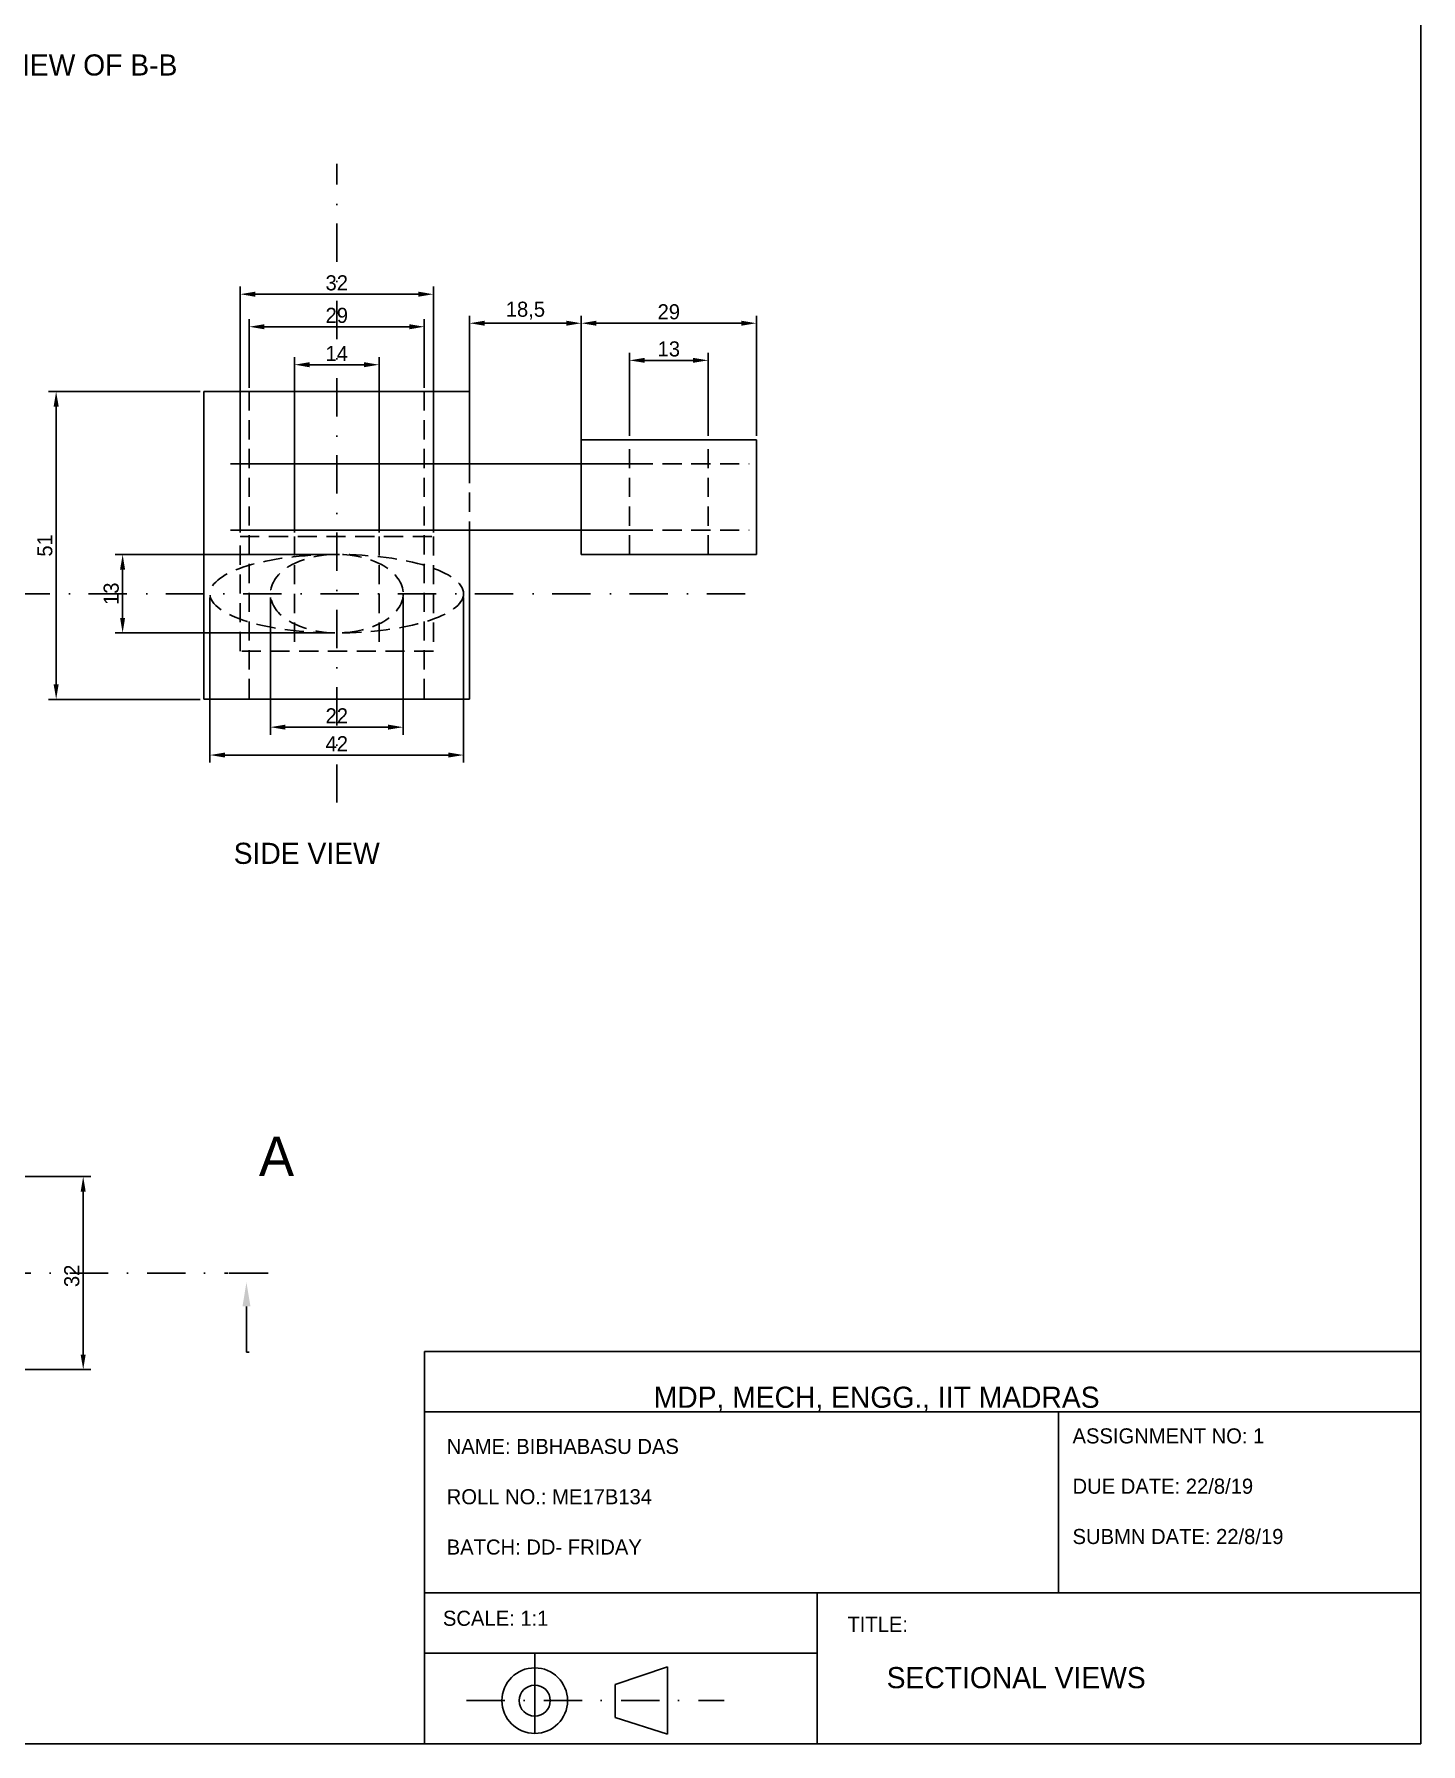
# Model space of a CAD drawing. Header units: millimetres. Extents: x 3191 to 4500, y 3127 to 3817.
# Drawn here: x 4270.2 to 4499.9, y 3126.9 to 3410.2 of the extents above; entities that cross this region are included whole.
import ezdxf
from ezdxf import colors
from ezdxf.entities.mleader import LeaderData, LeaderLine
from ezdxf.math import Vec2, Vec3

# ---------------------------------------------------------------- set-up
doc = ezdxf.new("R2010")
doc.units = ezdxf.units.MM
doc.linetypes.add('DASHDOT2', pattern=[12.7, 6.35, -3.175, 0, -3.175])
doc.linetypes.add('HIDDEN2', pattern=[4.7625, 3.175, -1.5875])
doc.dimstyles.new('ISO-25', dxfattribs={"dimtxt": 2.5, "dimasz": 2.5, "dimexe": 1.25, "dimexo": 0.625, "dimtad": 1, "dimtxsty": 'Standard', "dimcen": 2.5, "dimclrd": 3, "dimclre": 3, "dimadec": 0, "dimazin": 0, "dimtfac": 1, "dimtmove": 0, "dimatfit": 3, "dimfxl": 1, "dimarcsym": 0})

# ---------------------------------------------------------------- blocks, each defined once
blk = doc.blocks.new('*D154')
at = {"color": 3, "lineweight": -2, "transparency": 16777216}
for p, q in [((4247.45, 3220.93), (4279.58, 3220.93)), ((4278.33, 3218.43), (4278.33, 3191.43)), ((4247.45, 3188.93), (4279.58, 3188.93))]:
    blk.add_line(p, q, dxfattribs=at)
at = {"color": 3, "transparency": 16777216}
for points in [[(4277.91, 3218.43), (4278.74, 3218.43), (4278.33, 3220.93)], [(4277.91, 3191.43), (4278.74, 3191.43), (4278.33, 3188.93)]]:
    blk.add_solid(points, dxfattribs=at)
at = {"layer": 'Defpoints', "color": 0, "transparency": 16777216}
for p in [(4246.83, 3220.93), (4246.83, 3188.93), (4278.33, 3188.93)]:
    blk.add_point(p, dxfattribs=at)
at = {"color": 0, "transparency": 16777216, "insert": (4276.45, 3204.47), "char_height": 2.5, "attachment_point": 5, "rotation": 90}
blk.add_mtext('32', dxfattribs=at)
blk = doc.blocks.new('*D166')
at = {"color": 3, "lineweight": -2, "transparency": 16777216}
for p, q in [((4297.7, 3350.98), (4272.6, 3350.98)), ((4273.85, 3348.48), (4273.85, 3302.48)), ((4297.7, 3299.98), (4272.6, 3299.98))]:
    blk.add_line(p, q, dxfattribs=at)
at = {"color": 3, "transparency": 16777216}
for points in [[(4273.43, 3348.48), (4274.27, 3348.48), (4273.85, 3350.98)], [(4273.43, 3302.48), (4274.27, 3302.48), (4273.85, 3299.98)]]:
    blk.add_solid(points, dxfattribs=at)
at = {"layer": 'Defpoints', "color": 0, "transparency": 16777216}
for p in [(4298.33, 3350.98), (4273.85, 3299.98), (4298.33, 3299.98)]:
    blk.add_point(p, dxfattribs=at)
at = {"color": 0, "transparency": 16777216, "insert": (4271.98, 3325.48), "char_height": 2.5, "attachment_point": 5, "rotation": 90}
blk.add_mtext('51', dxfattribs=at)
blk = doc.blocks.new('*D167')
at = {"color": 3, "lineweight": -2, "transparency": 16777216}
for p, q in [((4299.33, 3316.86), (4299.33, 3289.5)), ((4341.33, 3316.86), (4341.33, 3289.5)), ((4301.83, 3290.75), (4338.83, 3290.75))]:
    blk.add_line(p, q, dxfattribs=at)
at = {"color": 3, "transparency": 16777216}
for points in [[(4301.83, 3291.17), (4301.83, 3290.34), (4299.33, 3290.75)], [(4338.83, 3291.17), (4338.83, 3290.34), (4341.33, 3290.75)]]:
    blk.add_solid(points, dxfattribs=at)
at = {"layer": 'Defpoints', "color": 0, "transparency": 16777216}
for p in [(4299.33, 3317.48), (4341.33, 3317.48), (4341.33, 3290.75)]:
    blk.add_point(p, dxfattribs=at)
at = {"color": 0, "transparency": 16777216, "insert": (4320.33, 3292.63), "char_height": 2.5, "attachment_point": 5}
blk.add_mtext('42', dxfattribs=at)
blk = doc.blocks.new('*D168')
at = {"color": 3, "lineweight": -2, "transparency": 16777216}
for p, q in [((4319.7, 3323.98), (4283.61, 3323.98)), ((4284.86, 3321.48), (4284.86, 3313.48)), ((4319.7, 3310.98), (4283.61, 3310.98))]:
    blk.add_line(p, q, dxfattribs=at)
at = {"color": 3, "transparency": 16777216}
for points in [[(4284.44, 3321.48), (4285.27, 3321.48), (4284.86, 3323.98)], [(4284.44, 3313.48), (4285.27, 3313.48), (4284.86, 3310.98)]]:
    blk.add_solid(points, dxfattribs=at)
at = {"layer": 'Defpoints', "color": 0, "transparency": 16777216}
for p in [(4320.33, 3323.98), (4284.86, 3310.98), (4320.33, 3310.98)]:
    blk.add_point(p, dxfattribs=at)
at = {"color": 0, "transparency": 16777216, "insert": (4282.98, 3317.48), "char_height": 2.5, "attachment_point": 5, "rotation": 90}
blk.add_mtext('13', dxfattribs=at)
blk = doc.blocks.new('*D169')
at = {"color": 3, "lineweight": -2, "transparency": 16777216}
for p, q in [((4309.33, 3316.86), (4309.33, 3294.12)), ((4331.33, 3316.86), (4331.33, 3294.12)), ((4311.83, 3295.37), (4328.83, 3295.37))]:
    blk.add_line(p, q, dxfattribs=at)
at = {"color": 3, "transparency": 16777216}
for points in [[(4311.83, 3295.79), (4311.83, 3294.96), (4309.33, 3295.37)], [(4328.83, 3295.79), (4328.83, 3294.96), (4331.33, 3295.37)]]:
    blk.add_solid(points, dxfattribs=at)
at = {"layer": 'Defpoints', "color": 0, "transparency": 16777216}
for p in [(4309.33, 3317.48), (4331.33, 3317.48), (4331.33, 3295.37)]:
    blk.add_point(p, dxfattribs=at)
at = {"color": 0, "transparency": 16777216, "insert": (4320.33, 3297.25), "char_height": 2.5, "attachment_point": 5}
blk.add_mtext('22', dxfattribs=at)
blk = doc.blocks.new('*D179')
at = {"color": 3, "lineweight": -2, "transparency": 16777216}
for p, q in [((4342.33, 3339.61), (4342.33, 3363.54)), ((4344.83, 3362.29), (4358.33, 3362.29)), ((4360.83, 3338.86), (4360.83, 3363.54))]:
    blk.add_line(p, q, dxfattribs=at)
at = {"color": 3, "transparency": 16777216}
for points in [[(4344.83, 3362.71), (4344.83, 3361.88), (4342.33, 3362.29)], [(4358.33, 3362.71), (4358.33, 3361.88), (4360.83, 3362.29)]]:
    blk.add_solid(points, dxfattribs=at)
at = {"layer": 'Defpoints', "color": 0, "transparency": 16777216}
for p in [(4360.83, 3362.29), (4342.33, 3338.98), (4360.83, 3338.23)]:
    blk.add_point(p, dxfattribs=at)
at = {"color": 0, "transparency": 16777216, "insert": (4351.58, 3364.38), "char_height": 2.5, "attachment_point": 5}
blk.add_mtext('18,5', dxfattribs=at)
blk = doc.blocks.new('*D180')
at = {"color": 3, "lineweight": -2, "transparency": 16777216}
for p, q in [((4360.83, 3343.61), (4360.83, 3363.54)), ((4363.33, 3362.29), (4387.33, 3362.29)), ((4389.83, 3343.61), (4389.83, 3363.54))]:
    blk.add_line(p, q, dxfattribs=at)
at = {"color": 3, "transparency": 16777216}
for points in [[(4363.33, 3362.71), (4363.33, 3361.88), (4360.83, 3362.29)], [(4387.33, 3362.71), (4387.33, 3361.88), (4389.83, 3362.29)]]:
    blk.add_solid(points, dxfattribs=at)
at = {"layer": 'Defpoints', "color": 0, "transparency": 16777216}
for p in [(4389.83, 3362.29), (4360.83, 3342.98), (4389.83, 3342.98)]:
    blk.add_point(p, dxfattribs=at)
at = {"color": 0, "transparency": 16777216, "insert": (4375.33, 3364.17), "char_height": 2.5, "attachment_point": 5}
blk.add_mtext('29', dxfattribs=at)
blk = doc.blocks.new('*D181')
at = {"color": 3, "lineweight": -2, "transparency": 16777216}
for p, q in [((4368.83, 3343.61), (4368.83, 3357.39)), ((4381.83, 3343.61), (4381.83, 3357.39)), ((4371.33, 3356.14), (4379.33, 3356.14))]:
    blk.add_line(p, q, dxfattribs=at)
at = {"color": 3, "transparency": 16777216}
for points in [[(4371.33, 3356.56), (4371.33, 3355.73), (4368.83, 3356.14)], [(4379.33, 3356.56), (4379.33, 3355.73), (4381.83, 3356.14)]]:
    blk.add_solid(points, dxfattribs=at)
at = {"layer": 'Defpoints', "color": 0, "transparency": 16777216}
for p in [(4381.83, 3356.14), (4368.83, 3342.98), (4381.83, 3342.98)]:
    blk.add_point(p, dxfattribs=at)
at = {"color": 0, "transparency": 16777216, "insert": (4375.33, 3358.02), "char_height": 2.5, "attachment_point": 5}
blk.add_mtext('13', dxfattribs=at)
blk = doc.blocks.new('*D182')
at = {"color": 3, "lineweight": -2, "transparency": 16777216}
for p, q in [((4305.83, 3351.61), (4305.83, 3362.96)), ((4334.83, 3351.61), (4334.83, 3362.96)), ((4308.33, 3361.71), (4332.33, 3361.71))]:
    blk.add_line(p, q, dxfattribs=at)
at = {"color": 3, "transparency": 16777216}
for points in [[(4308.33, 3362.13), (4308.33, 3361.29), (4305.83, 3361.71)], [(4332.33, 3362.13), (4332.33, 3361.29), (4334.83, 3361.71)]]:
    blk.add_solid(points, dxfattribs=at)
at = {"layer": 'Defpoints', "color": 0, "transparency": 16777216}
for p in [(4334.83, 3361.71), (4305.83, 3350.98), (4334.83, 3350.98)]:
    blk.add_point(p, dxfattribs=at)
at = {"color": 0, "transparency": 16777216, "insert": (4320.33, 3363.58), "char_height": 2.5, "attachment_point": 5}
blk.add_mtext('29', dxfattribs=at)
blk = doc.blocks.new('*D183')
at = {"color": 3, "lineweight": -2, "transparency": 16777216}
for p, q in [((4304.33, 3327.61), (4304.33, 3368.35)), ((4336.33, 3327.61), (4336.33, 3368.35)), ((4306.83, 3367.1), (4333.83, 3367.1))]:
    blk.add_line(p, q, dxfattribs=at)
at = {"color": 3, "transparency": 16777216}
for points in [[(4306.83, 3367.52), (4306.83, 3366.68), (4304.33, 3367.1)], [(4333.83, 3367.52), (4333.83, 3366.68), (4336.33, 3367.1)]]:
    blk.add_solid(points, dxfattribs=at)
at = {"layer": 'Defpoints', "color": 0, "transparency": 16777216}
for p in [(4336.33, 3367.1), (4304.33, 3326.98), (4336.33, 3326.98)]:
    blk.add_point(p, dxfattribs=at)
at = {"color": 0, "transparency": 16777216, "insert": (4320.33, 3368.97), "char_height": 2.5, "attachment_point": 5}
blk.add_mtext('32', dxfattribs=at)
blk = doc.blocks.new('*D184')
at = {"color": 3, "lineweight": -2, "transparency": 16777216}
for p, q in [((4313.33, 3327.61), (4313.33, 3356.67)), ((4327.33, 3327.61), (4327.33, 3356.67)), ((4315.83, 3355.42), (4324.83, 3355.42))]:
    blk.add_line(p, q, dxfattribs=at)
at = {"color": 3, "transparency": 16777216}
for points in [[(4315.83, 3355.84), (4315.83, 3355), (4313.33, 3355.42)], [(4324.83, 3355.84), (4324.83, 3355), (4327.33, 3355.42)]]:
    blk.add_solid(points, dxfattribs=at)
at = {"layer": 'Defpoints', "color": 0, "transparency": 16777216}
for p in [(4327.33, 3355.42), (4313.33, 3326.98), (4327.33, 3326.98)]:
    blk.add_point(p, dxfattribs=at)
at = {"color": 0, "transparency": 16777216, "insert": (4320.33, 3357.29), "char_height": 2.5, "attachment_point": 5}
blk.add_mtext('14', dxfattribs=at)

msp = doc.modelspace()

# ---------------------------------------------------------------- linework, layer by layer
at = {"color": 1, "linetype": 'DASHDOT2'}
for p, q in [((4320.329, 3282.864), (4320.329, 3388.71)), ((4387.975, 3317.484), (4196.136, 3317.484)), ((4045.724, 3204.928), (4302.366, 3204.928))]:
    msp.add_line(p, q, dxfattribs=at)
at = {"linetype": 'Continuous'}
for p, q in [((4298.329, 3350.984), (4298.329, 3338.984)), ((4342.329, 3350.984), (4298.329, 3350.984)), ((4342.329, 3338.984), (4342.329, 3350.984)), ((4360.829, 3323.984), (4360.829, 3342.984)), ((4360.829, 3342.984), (4389.829, 3342.984)), ((4360.829, 3342.984), (4360.829, 3333.484)), ((4389.829, 3342.984), (4389.829, 3323.984)), ((4298.329, 3338.984), (4298.329, 3327.984)), ((4302.722, 3338.984), (4369.523, 3338.984)), ((4298.329, 3327.984), (4298.329, 3299.984)), ((4302.722, 3327.984), (4369.523, 3327.984)), ((4342.329, 3299.984), (4342.329, 3327.984)), ((4389.829, 3323.984), (4360.829, 3323.984)), ((4298.329, 3299.984), (4342.329, 3299.984)), ((4302.493, 3204.928), (4308.991, 3204.928))]:
    msp.add_line(p, q, dxfattribs=at)
at = {"color": 3, "linetype": 'HIDDEN2'}
for p, q in [((4305.829, 3350.984), (4305.829, 3299.984)), ((4334.829, 3350.984), (4334.829, 3299.984)), ((4368.829, 3323.984), (4368.829, 3342.984)), ((4381.829, 3323.984), (4381.829, 3342.984)), ((4342.329, 3338.984), (4342.329, 3327.984)), ((4369.523, 3338.984), (4388.656, 3338.984)), ((4304.329, 3326.984), (4336.329, 3326.984)), ((4304.329, 3307.984), (4304.329, 3326.984)), ((4313.329, 3326.984), (4313.329, 3307.984)), ((4327.329, 3326.984), (4327.329, 3307.984)), ((4336.329, 3326.984), (4336.329, 3307.984)), ((4369.523, 3327.984), (4388.656, 3327.984)), ((4336.329, 3307.984), (4304.329, 3307.984))]:
    msp.add_line(p, q, dxfattribs=at)
for p, q in [((4334.89, 3191.944), (4499.89, 3191.944)), ((4334.89, 3191.944), (4334.89, 3151.944)), ((4499.89, 3191.944), (4499.89, 3181.944)), ((4499.89, 3181.944), (4334.89, 3181.944)), ((4439.89, 3151.944), (4439.89, 3181.944)), ((4499.89, 3181.944), (4499.89, 3151.944)), ((4334.89, 3151.944), (4334.89, 3141.944)), ((4399.89, 3151.944), (4334.89, 3151.944)), ((4399.89, 3126.944), (4399.89, 3151.944)), ((4399.89, 3151.944), (4439.89, 3151.944)), ((4499.89, 3151.944), (4439.89, 3151.944)), ((4499.89, 3126.944), (4499.89, 3151.944)), ((4334.89, 3141.944), (4334.89, 3126.944)), ((4334.89, 3141.944), (4399.89, 3141.944)), ((4353.123, 3128.655), (4353.123, 3141.944)), ((4375.116, 3139.678), (4366.456, 3136.794)), ((4375.116, 3139.678), (4375.116, 3128.534)), ((4366.456, 3134.093), (4366.456, 3136.794)), ((4366.456, 3136.794), (4366.456, 3131.288)), ((4375.116, 3128.534), (4366.456, 3131.288)), ((4334.89, 3126.944), (4399.89, 3126.944)), ((4399.89, 3126.944), (4499.89, 3126.944))]:
    msp.add_line(p, q)
at = {"color": 3, "linetype": 'DASHDOT2'}
msp.add_line((4341.821, 3134.093), (4384.516, 3134.093), dxfattribs=at)
at = {"color": 7}
msp.add_lwpolyline([(4499.89, 3126.944), (3847.768, 3126.944), (3847.768, 3650.924), (4499.89, 3650.924)], close=True, dxfattribs=at)
for radius in [5.437, 5.437, 2.575]:
    msp.add_circle((4353.123, 3134.093), radius)
at = {"color": 3, "linetype": 'HIDDEN2'}
for major_axis, ratio in [((21, 0), 0.3095238), ((11, 0), 0.5909091)]:
    msp.add_ellipse((4320.329, 3317.484), major_axis=major_axis, ratio=ratio, dxfattribs=at)

# ---------------------------------------------------------------- texts
at = {"linetype": 'Continuous'}
msp.add_text('A', height=6.547, dxfattribs=at).set_placement((4307.432, 3220.992))
at = {"attachment_point": 1}
for s, width, insert, char_height in [('SECTIONAL SIDE VIEW OF B-B', 102.78584, (4225.013, 3406.829), 3.5), ('SIDE VIEW', 102.78584, (4303.258, 3276.219), 3.5), ('MDP, MECH, ENGG., IIT MADRAS', 102.78584, (4372.83, 3186.111), 3.5), ('ASSIGNMENT NO: 1\\P\\PDUE DATE: 22/8/19\\P\\PSUBMN DATE: 22/8/19', 53.77146, (4442.204, 3179.206), 2.5), ('NAME: BIBHABASU DAS\\P\\PROLL NO.: ME17B134\\P\\PBATCH: DD- FRIDAY', 84.14448, (4338.542, 3177.463), 2.5), ('SCALE: 1:1', 33.67892, (4337.914, 3148.993), 2.5), ('TITLE:\\P      \\P       {\\H1.4x;SECTIONAL VIEWS}', 83.71223, (4404.914, 3147.992), 2.5)]:
    msp.add_mtext_dynamic_manual_height_columns(s, width=width, gutter_width=12.5, heights=[0], dxfattribs=dict(at, insert=insert, char_height=char_height))

# ---------------------------------------------------------------- dimensions: what is measured, and where the dimension line sits
at = {"color": 3}
for base, p1, p2, picture, middle in [((4336.329, 3367.099), (4304.329, 3326.984), (4336.329, 3326.984), '*D183', (4320.329, 3368.974)), ((4334.829, 3361.71), (4305.829, 3350.984), (4334.829, 3350.984), '*D182', (4320.329, 3363.585)), ((4360.829, 3362.293), (4342.329, 3338.984), (4360.829, 3338.234), '*D179', (4351.579, 3364.376)), ((4389.829, 3362.293), (4360.829, 3342.984), (4389.829, 3342.984), '*D180', (4375.329, 3364.168)), ((4381.829, 3356.143), (4368.829, 3342.984), (4381.829, 3342.984), '*D181', (4375.329, 3358.018)), ((4327.329, 3355.419), (4313.329, 3326.984), (4327.329, 3326.984), '*D184', (4320.329, 3357.294)), ((4341.329, 3290.754), (4299.329, 3317.484), (4341.329, 3317.484), '*D167', (4320.329, 3292.629)), ((4331.329, 3295.375), (4309.329, 3317.484), (4331.329, 3317.484), '*D169', (4320.329, 3297.25))]:
    dim = msp.add_linear_dim(base=base, p1=p1, p2=p2, dimstyle='ISO-25', dxfattribs=at)
    dim.commit()
    dim.dimension.update_dxf_attribs({"geometry": picture, "text_midpoint": middle})
for base, p1, p2, picture, middle in [((4273.852, 3299.984), (4298.329, 3350.984), (4298.329, 3299.984), '*D166', (4271.977, 3325.484)), ((4284.858, 3310.984), (4320.329, 3323.984), (4320.329, 3310.984), '*D168', (4282.983, 3317.484))]:
    dim = msp.add_linear_dim(base=base, p1=p1, p2=p2, angle=90, dimstyle='ISO-25', dxfattribs=at)
    dim.commit()
    dim.dimension.update_dxf_attribs({"geometry": picture, "text_midpoint": middle})
dim = msp.add_linear_dim(base=(4278.328, 3188.928), p1=(4246.829, 3220.928), p2=(4246.829, 3188.928), angle=90, dimstyle='ISO-25', dxfattribs=at)
dim.commit()
dim.dimension.update_dxf_attribs({"geometry": '*D154', "text_midpoint": (4278.328, 3204.468), "dimtype": 160})

# ---------------------------------------------------------------- leaders
at = {"linetype": 'Continuous'}
ml = msp.add_multileader_mtext('Standard', dxfattribs=at)
ml.set_content('', color=256)
ml.set_leader_properties()
ml.build(insert=Vec2(0, 0))
ml.multileader.update_dxf_attribs({"text_right_attachment_type": 6, "dogleg_length": 0.36})
ctx = ml.context
ctx.base_point, ctx.char_height, ctx.landing_gap_size, ctx.plane_origin, ctx.plane_x_axis, ctx.plane_y_axis = Vec3(4305.912, 3191.724), 0.18, 0.09, Vec3(4305.372, 3203.409), Vec3(-1, 0), Vec3(0, -1)
ctx.right_attachment, ctx.text_align_type = 6, 2
notes = []
notes.append((ctx, [(0, (1, 1, 0), (4305.372, 3191.814), (1, 0), 0.36, [(0, [(4305.372, 3203.409)], 0, [])])]))
ctx.mtext.insert, ctx.mtext.text_direction, ctx.mtext.rotation, ctx.mtext.alignment, ctx.mtext.flow_direction = Vec3(4305.822, 3191.634), Vec3(-1, 0), 3.1415927, 3, 5
for ctx, leaders in notes:
    for number, flags, end, landing, length, lines in leaders:
        leader = LeaderData()
        leader.index, (leader.has_last_leader_line, leader.has_dogleg_vector, leader.attachment_direction) = number, flags
        leader.last_leader_point, leader.dogleg_vector, leader.dogleg_length = Vec3(end), Vec3(landing), length
        for number, points, colour, breaks in lines:
            line = LeaderLine()
            line.index, line.vertices, line.color, line.breaks = number, Vec3.list(points), colors.encode_raw_color(colour), breaks
            leader.lines.append(line)
        ctx.leaders.append(leader)

doc.saveas('drawing.dxf')
